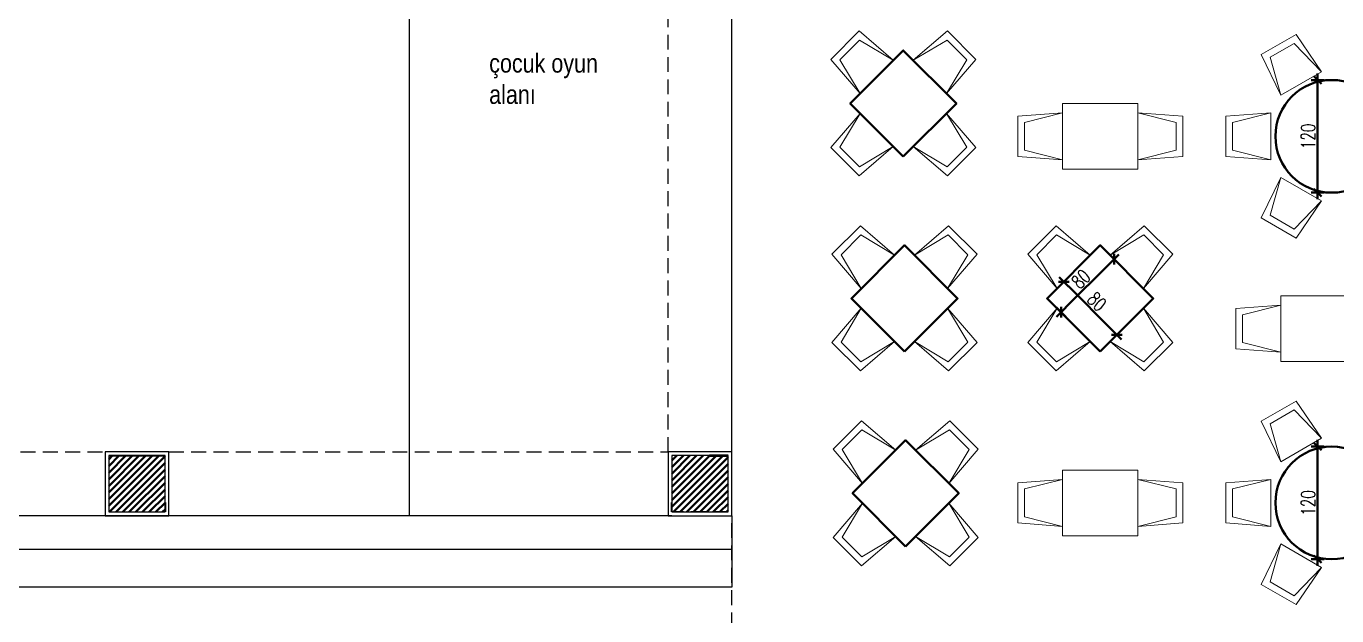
# Model space of a CAD drawing. Header units: millimetres. Extents: x 38967 to 51721, y 49836 to 53207.
# Drawn here: x 42928 to 44325, y 51660 to 52288 of the extents above; entities that cross this region are included whole.
import ezdxf

# ---------------------------------------------------------------- set-up
doc = ezdxf.new("R2010")
doc.units = ezdxf.units.MM
doc.header["$LTSCALE"] = 5
doc.linetypes.add('CONTINUA', pattern=[0])
doc.linetypes.add('HIDDEN2', pattern=[4.7625, 3.175, -1.5875])
doc.layers.get('DEFPOINTS').update_dxf_attribs({"linetype": 'CONTINUA'})
for name, color, linetype in [('200-EquipID-2d', 7, 'Continuous'), ('elev3', 8, 'Continuous'), ('str_conc', 6, 'Continuous'), ('trace_down', 8, 'HIDDEN2'), ('ZF_YAZI', 2, 'Continuous')]:
    doc.layers.add(name, color=color, linetype=linetype)
for name, color, linetype, lineweight in [('A-Glaz-Curt', 52, 'Continuous', 35), ('A-Wall', 113, 'Continuous', 50), ('G-Mass', 70, 'Continuous', 18), ('Zf_', 1, 'Continuous', 40), ('zf_tefris', 84, 'Continuous', 5)]:
    doc.layers.add(name, color=color, linetype=linetype, lineweight=lineweight)
doc.styles.add('Olcu50', font='txt.shx', dxfattribs={"width": 0.7, "height": 15})
doc.dimstyles.new('Olcu50', dxfattribs={"dimtxt": 15, "dimasz": 7, "dimexe": 1.25, "dimexo": 0.625, "dimgap": 2.5, "dimtad": 1, "dimdec": 0, "dimzin": 9, "dimtxsty": 'Olcu50', "dimblk": 'CENTIK', "dimcen": 7, "dimse1": 1, "dimse2": 1, "dimclrd": 256, "dimclrt": 10, "dimazin": 2, "dimtfac": 1, "dimtdec": 0, "dimtix": 1, "dimtmove": 0, "dimatfit": 3, "dimldrblk": 'CENTIK', "dimfxl": 1, "dimlwd": -1, "dimarcsym": 0})
pattern_1 = [(45, (215171.9703, 11298.529), (-3.5355339, 3.5355339), [])]

# ---------------------------------------------------------------- blocks, each defined once
blk = doc.blocks.new('CENTIK')
for p, q in [((-1, 0), (1, 0)), ((-0.57, -0.57), (0.57, 0.57)), ((0, 1), (0, -1))]:
    blk.add_line(p, q)
blk = doc.blocks.new('*D173')
at = {"layer": 'DEFPOINTS', "color": 0, "transparency": 16777216}
for p in [(44319.4, 52230.8), (44304.4, 52110.8), (44319.4, 52110.8)]:
    blk.add_point(p, dxfattribs=at)
at = {"layer": 'Zf_', "transparency": 16777216}
blk.add_line((44304.4, 52223.8), (44304.4, 52117.8), dxfattribs=at)
at = {"layer": 'Zf_', "transparency": 16777216, "xscale": 7, "yscale": 7, "zscale": 7}
for p, rotation in [((44304.4, 52230.8), 90), ((44304.4, 52110.8), 270)]:
    blk.add_blockref('CENTIK', p, dxfattribs=dict(at, rotation=rotation))
at = {"layer": 'Zf_', "color": 10, "transparency": 16777216, "insert": (44294.4, 52170.8), "char_height": 15, "attachment_point": 5, "rotation": 90, "style": 'Olcu50'}
blk.add_mtext('120', dxfattribs=at)
blk = doc.blocks.new('*D186')
at = {"layer": 'DEFPOINTS', "color": 0, "transparency": 16777216}
for p in [(44016.2, 51998.2), (44090.5, 51959.4), (44072.7, 51941.6)]:
    blk.add_point(p, dxfattribs=at)
at = {"layer": 'Zf_', "transparency": 16777216}
blk.add_line((44038.9, 52011), (44085.6, 51964.3), dxfattribs=at)
for p, xscale, yscale, zscale, rotation in [((44034, 52015.9), 7, 7, 7, 135.0000000000148), ((44090.5, 51959.4), 7.000000000000001, 7.000000000000001, 7.000000000000001, 315.0000000000147)]:
    blk.add_blockref('CENTIK', p, dxfattribs=dict(at, xscale=xscale, yscale=yscale, zscale=zscale, rotation=rotation))
at = {"layer": 'Zf_', "color": 10, "transparency": 16777216, "insert": (44069.3, 51994.7), "char_height": 15, "attachment_point": 5, "rotation": 315, "style": 'Olcu50'}
blk.add_mtext('80', dxfattribs=at)
blk = doc.blocks.new('*D187')
at = {"layer": 'DEFPOINTS', "color": 0, "transparency": 16777216}
for p in [(44072.7, 52054.7), (44016.2, 51998.2), (44031, 51983.4)]:
    blk.add_point(p, dxfattribs=at)
at = {"layer": 'Zf_', "transparency": 16777216}
blk.add_line((44082.6, 52035), (44035.9, 51988.3), dxfattribs=at)
at = {"layer": 'Zf_', "transparency": 16777216, "xscale": 7, "yscale": 7, "zscale": 7}
for p, rotation in [((44087.5, 52039.9), 45.0000000000147), ((44031, 51983.4), 225.0000000000148)]:
    blk.add_blockref('CENTIK', p, dxfattribs=dict(at, rotation=rotation))
at = {"layer": 'Zf_', "color": 10, "transparency": 16777216, "insert": (44052.2, 52018.7), "char_height": 15, "attachment_point": 5, "rotation": 45, "style": 'Olcu50'}
blk.add_mtext('80', dxfattribs=at)
blk = doc.blocks.new('*D174')
at = {"layer": 'DEFPOINTS', "color": 0, "transparency": 16777216}
for p in [(44319.4, 51840.3), (44304.4, 51720.3), (44319.4, 51720.3)]:
    blk.add_point(p, dxfattribs=at)
at = {"layer": 'Zf_', "transparency": 16777216}
blk.add_line((44304.4, 51833.3), (44304.4, 51727.3), dxfattribs=at)
at = {"layer": 'Zf_', "transparency": 16777216, "xscale": 7, "yscale": 7, "zscale": 7}
for p, rotation in [((44304.4, 51840.3), 90), ((44304.4, 51720.3), 270)]:
    blk.add_blockref('CENTIK', p, dxfattribs=dict(at, rotation=rotation))
at = {"layer": 'Zf_', "color": 10, "transparency": 16777216, "insert": (44294.4, 51780.3), "char_height": 15, "attachment_point": 5, "rotation": 90, "style": 'Olcu50'}
blk.add_mtext('120', dxfattribs=at)

msp = doc.modelspace()

# ---------------------------------------------------------------- hatches: boundary and pattern name
at = {"layer": 'G-Mass', "linetype": 'Continuous', "lineweight": 40}
h = msp.add_hatch(dxfattribs=at)
h.set_pattern_fill('_U', color=74, scale=5, angle=45, style=0, pattern_type=0)
h.set_pattern_definition(pattern_1)
h.paths.add_polyline_path([(43076.4, 51830.6), (43076.4, 51770.6), (43016.4, 51770.6), (43016.4, 51830.6)], flags=0)
h = msp.add_hatch(dxfattribs=at)
h.set_pattern_fill('_U', color=74, scale=5, angle=45, style=0, pattern_type=0)
h.set_pattern_definition(pattern_1)
h.paths.add_polyline_path([(43676.4, 51830.6), (43676.4, 51770.6), (43616.4, 51770.6), (43616.4, 51830.6)], flags=0)

# ---------------------------------------------------------------- linework, layer by layer
at = {"layer": '200-EquipID-2d'}
msp.add_line((43336.4, 52680.6), (43336.4, 51766.6), dxfattribs=at)
at = {"layer": 'A-Glaz-Curt', "color": 52, "linetype": 'Continuous', "lineweight": 35}
for p, q in [((43076.4, 51780.6), (43076.4, 51770.6)), ((43616.4, 51770.6), (43616.4, 51780.6))]:
    msp.add_line(p, q, dxfattribs=at)
at = {"layer": 'A-Wall', "color": 113, "linetype": 'Continuous', "lineweight": 50}
msp.add_line((43656.4, 51830.6), (43676.4, 51830.6), dxfattribs=at)
at = {"layer": 'elev3'}
for p, q in [((43680.4, 51834.6), (43680.4, 52609.6)), ((43616.4, 51766.6), (40236.4, 51766.6)), ((43680.4, 51766.6), (43680.4, 51690.6)), ((43680.4, 51730.6), (40172.4, 51730.6)), ((43680.4, 51690.6), (40172.4, 51690.6))]:
    msp.add_line(p, q, dxfattribs=at)
at = {"layer": 'G-Mass', "color": 11, "linetype": 'HIDDEN2', "lineweight": 25}
for p, q in [((43016.4, 51830.6), (43076.4, 51830.6)), ((43676.4, 51770.6), (43616.4, 51770.6))]:
    msp.add_line(p, q, dxfattribs=at)
at = {"layer": 'G-Mass', "color": 70, "linetype": 'Continuous', "lineweight": 18}
msp.add_line((43076.4, 51830.6), (43016.4, 51830.6), dxfattribs=at)
at = {"layer": 'G-Mass', "color": 114, "linetype": 'Continuous', "lineweight": 35}
msp.add_line((43016.4, 51830.6), (43076.4, 51830.6), dxfattribs=at)
at = {"layer": 'str_conc'}
for points in [[(43012.4, 51766.6), (43080.4, 51766.6), (43080.4, 51834.6), (43012.4, 51834.6)], [(43016.4, 51770.6), (43076.4, 51770.6), (43076.4, 51830.6), (43016.4, 51830.6)], [(43612.4, 51766.6), (43680.4, 51766.6), (43680.4, 51834.6), (43612.4, 51834.6)], [(43616.4, 51770.6), (43676.4, 51770.6), (43676.4, 51830.6), (43616.4, 51830.6)]]:
    msp.add_lwpolyline(points, close=True, dxfattribs=at)
at = {"layer": 'trace_down'}
for p, q in [((43612.4, 51834.6), (43612.4, 52541.6)), ((42660.4, 51834.6), (43016.4, 51834.6)), ((43080.4, 51834.6), (43612.4, 51834.6))]:
    msp.add_line(p, q, dxfattribs=at)
msp.add_lwpolyline([(40172.4, 51766.6), (40172.4, 50766.6), (43680.4, 50766.6), (43680.4, 51766.6)], dxfattribs=at)
at = {"layer": 'Zf_'}
for p, q in [((43806.4, 52205.8, 0), (43862.9, 52262.4, 0)), ((43862.9, 52149.3, 0), (43806.4, 52205.8, 0)), ((43807.6, 51998.2, 0), (43864.2, 52054.7, 0)), ((44016.2, 51998.2, 0), (44072.7, 52054.7, 0)), ((43864.2, 51941.6, 0), (43807.6, 51998.2, 0)), ((44072.7, 51941.6, 0), (44016.2, 51998.2, 0)), ((43808.9, 51790.5, 0), (43865.4, 51847.1, 0)), ((43865.4, 51733.9, 0), (43808.9, 51790.5, 0))]:
    msp.add_line(p, q, dxfattribs=at)
at = {"layer": 'Zf_', "elevation": 0}
for points in [[(43862.9, 52149.3), (43919.5, 52205.8), (43862.9, 52262.4), (43806.4, 52205.8)], [(43864.2, 51941.6), (43920.7, 51998.2), (43864.2, 52054.7), (43807.6, 51998.2)], [(44072.7, 51941.6), (44129.3, 51998.2), (44072.7, 52054.7), (44016.2, 51998.2)], [(43865.4, 51733.9), (43922, 51790.5), (43865.4, 51847.1), (43808.9, 51790.5)]]:
    msp.add_lwpolyline(points, close=True, dxfattribs=at)
at = {"layer": 'Zf_'}
for centre in [(44319.4, 52170.8, 0), (44319.4, 51780.3, 0)]:
    msp.add_circle(centre, 60, dxfattribs=at)
at = {"layer": 'zf_tefris'}
for p, q in [((44112.7, 52205.8, 0), (44032.7, 52205.8, 0)), ((44032.7, 52205.8, 0), (44112.7, 52205.8, 0)), ((44032.7, 52135.8, 0), (44032.7, 52205.8, 0)), ((44112.7, 52205.8, 0), (44112.7, 52135.8, 0)), ((44032.7, 52135.8, 0), (44112.7, 52135.8, 0)), ((44112.7, 52135.8, 0), (44032.7, 52135.8, 0)), ((44112.7, 51815.3, 0), (44032.7, 51815.3, 0)), ((44032.7, 51815.3, 0), (44112.7, 51815.3, 0)), ((44032.7, 51745.3, 0), (44032.7, 51815.3, 0)), ((44112.7, 51815.3, 0), (44112.7, 51745.3, 0)), ((44032.7, 51745.3, 0), (44112.7, 51745.3, 0)), ((44112.7, 51745.3, 0), (44032.7, 51745.3, 0))]:
    msp.add_line(p, q, dxfattribs=at)
at = {"layer": 'zf_tefris', "elevation": 0}
for points in [[(43785.6, 52252.8), (43815.9, 52283.1), (43852.3, 52251.8), (43817, 52216.4)], [(43940.2, 52252.8), (43909.9, 52283.1), (43873.5, 52251.8), (43908.9, 52216.4)], [(43795.3, 52252.4), (43816.4, 52273.4), (43852.3, 52251.8), (43817, 52216.4)], [(43930.5, 52252.4), (43909.5, 52273.4), (43873.5, 52251.8), (43908.9, 52216.4)], [(44244.4, 52257.9), (44281.5, 52279.3), (44308.5, 52239.6), (44265.2, 52214.6)], [(44253.7, 52255), (44279.4, 52269.8), (44308.5, 52239.6), (44265.2, 52214.6)], [(44112.7, 52205.8), (44112.7, 52135.8), (44032.7, 52135.8), (44032.7, 52205.8)], [(43815.9, 52128.6), (43785.6, 52158.9), (43817, 52195.2), (43852.3, 52159.9)], [(43816.4, 52138.3), (43795.3, 52159.3), (43817, 52195.2), (43852.3, 52159.9)], [(43909.9, 52128.6), (43940.2, 52158.9), (43908.9, 52195.2), (43873.5, 52159.9)], [(43909.5, 52138.3), (43930.5, 52159.3), (43908.9, 52195.2), (43873.5, 52159.9)], [(43984.9, 52192.3), (43984.9, 52149.4), (44032.7, 52145.8), (44032.7, 52195.8)], [(43992, 52185.7), (43992, 52156), (44032.7, 52145.8), (44032.7, 52195.8)], [(44160.6, 52192.3), (44160.6, 52149.4), (44112.7, 52145.8), (44112.7, 52195.8)], [(44153.5, 52185.7), (44153.5, 52156), (44112.7, 52145.8), (44112.7, 52195.8)], [(44206.5, 52149.4), (44206.5, 52192.3), (44254.4, 52195.8), (44254.4, 52145.8)], [(44213.7, 52156), (44213.7, 52185.7), (44254.4, 52195.8), (44254.4, 52145.8)], [(44281.5, 52062.4), (44244.4, 52083.8), (44265.2, 52127), (44308.5, 52102)], [(44279.4, 52071.9), (44253.7, 52086.7), (44265.2, 52127), (44308.5, 52102)], [(43786.9, 52045.1), (43817.2, 52075.4), (43853.6, 52044.1), (43818.2, 52008.8)], [(43941.5, 52045.1), (43911.2, 52075.4), (43874.8, 52044.1), (43910.1, 52008.8)], [(43995.5, 52045.1), (44025.8, 52075.4), (44062.1, 52044.1), (44026.8, 52008.8)], [(44150, 52045.1), (44119.7, 52075.4), (44083.3, 52044.1), (44118.7, 52008.8)], [(43796.6, 52044.7), (43817.6, 52065.7), (43853.6, 52044.1), (43818.2, 52008.8)], [(43931.8, 52044.7), (43910.7, 52065.7), (43874.8, 52044.1), (43910.1, 52008.8)], [(44005.2, 52044.7), (44026.2, 52065.7), (44062.1, 52044.1), (44026.8, 52008.8)], [(44140.3, 52044.7), (44119.3, 52065.7), (44083.3, 52044.1), (44118.7, 52008.8)], [(44217.4, 51987.4), (44217.4, 51944.5), (44265.3, 51941), (44265.3, 51991)], [(44224.5, 51980.8), (44224.5, 51951.1), (44265.3, 51941), (44265.3, 51991)], [(44345.3, 52001), (44345.3, 51931), (44265.3, 51931), (44265.3, 52001)], [(43817.2, 51920.9), (43786.9, 51951.2), (43818.2, 51987.6), (43853.6, 51952.2)], [(43817.6, 51930.6), (43796.6, 51951.6), (43818.2, 51987.6), (43853.6, 51952.2)], [(43911.2, 51920.9), (43941.5, 51951.2), (43910.1, 51987.6), (43874.8, 51952.2)], [(43910.7, 51930.6), (43931.8, 51951.6), (43910.1, 51987.6), (43874.8, 51952.2)], [(44025.8, 51920.9), (43995.5, 51951.2), (44026.8, 51987.6), (44062.1, 51952.2)], [(44026.2, 51930.6), (44005.2, 51951.6), (44026.8, 51987.6), (44062.1, 51952.2)], [(44119.7, 51920.9), (44150, 51951.2), (44118.7, 51987.6), (44083.3, 51952.2)], [(44119.3, 51930.6), (44140.3, 51951.6), (44118.7, 51987.6), (44083.3, 51952.2)], [(44244.4, 51867.3), (44281.5, 51888.8), (44308.5, 51849.1), (44265.2, 51824.1)], [(44253.7, 51864.4), (44279.4, 51879.3), (44308.5, 51849.1), (44265.2, 51824.1)], [(43788.2, 51837.5), (43818.5, 51867.8), (43854.8, 51836.5), (43819.5, 51801.1)], [(43942.7, 51837.5), (43912.4, 51867.8), (43876, 51836.5), (43911.4, 51801.1)], [(43797.9, 51837.1), (43818.9, 51858.1), (43854.8, 51836.5), (43819.5, 51801.1)], [(43933, 51837.1), (43912, 51858.1), (43876, 51836.5), (43911.4, 51801.1)], [(44112.7, 51815.3), (44112.7, 51745.3), (44032.7, 51745.3), (44032.7, 51815.3)], [(43984.9, 51801.7), (43984.9, 51758.9), (44032.7, 51755.3), (44032.7, 51805.3)], [(43992, 51795.2), (43992, 51765.5), (44032.7, 51755.3), (44032.7, 51805.3)], [(44160.6, 51801.7), (44160.6, 51758.9), (44112.7, 51755.3), (44112.7, 51805.3)], [(44153.5, 51795.2), (44153.5, 51765.5), (44112.7, 51755.3), (44112.7, 51805.3)], [(44206.5, 51758.9), (44206.5, 51801.7), (44254.4, 51805.3), (44254.4, 51755.3)], [(44213.7, 51765.5), (44213.7, 51795.2), (44254.4, 51805.3), (44254.4, 51755.3)], [(43818.5, 51713.2), (43788.2, 51743.5), (43819.5, 51779.9), (43854.8, 51744.5)], [(43818.9, 51722.9), (43797.9, 51743.9), (43819.5, 51779.9), (43854.8, 51744.5)], [(43912.4, 51713.2), (43942.7, 51743.5), (43911.4, 51779.9), (43876, 51744.5)], [(43912, 51722.9), (43933, 51743.9), (43911.4, 51779.9), (43876, 51744.5)], [(44281.5, 51671.9), (44244.4, 51693.3), (44265.2, 51736.5), (44308.5, 51711.5)], [(44279.4, 51681.3), (44253.7, 51696.2), (44265.2, 51736.5), (44308.5, 51711.5)]]:
    msp.add_lwpolyline(points, close=True, dxfattribs=at)

# ---------------------------------------------------------------- texts
at = {"layer": 'ZF_YAZI', "ltscale": 10, "insert": (43421.7, 52258.7), "char_height": 20, "attachment_point": 1}
msp.add_mtext_dynamic_manual_height_columns('{\\fArial Narrow|b0|i0|c162|p34;çocuk oyun alanı}', width=122.933, gutter_width=1, heights=[0], dxfattribs=at)

# ---------------------------------------------------------------- dimensions: what is measured, and where the dimension line sits
at = {"layer": 'Zf_'}
for base, p1, p2, picture, middle in [((44304.4, 52110.8, 0), (44319.4, 52230.8, 0), (44319.4, 52110.8, 0), '*D173', (44294.4, 52170.8, 0)), ((44304.4, 51720.3, 0), (44319.4, 51840.3, 0), (44319.4, 51720.3, 0), '*D174', (44294.4, 51780.3, 0))]:
    dim = msp.add_linear_dim(base=base, p1=p1, p2=p2, angle=90, dimstyle='Olcu50', override={"dimfxl": 10}, dxfattribs=at)
    dim.commit()
    dim.dimension.update_dxf_attribs({"geometry": picture, "text_midpoint": middle})
for p1, p2, distance, picture, middle in [((44072.7, 52054.7, 0), (44016.2, 51998.2, 0), 20.9, '*D187', (44052.2, 52018.7, 0)), ((44016.2, 51998.2, 0), (44072.7, 51941.6, 0), 25.1, '*D186', (44069.3, 51994.7, 0))]:
    dim = msp.add_aligned_dim(p1=p1, p2=p2, distance=distance, dimstyle='Olcu50', override={"dimfxl": 10}, dxfattribs=at)
    dim.commit()
    dim.dimension.update_dxf_attribs({"geometry": picture, "text_midpoint": middle})

doc.saveas('drawing.dxf')
